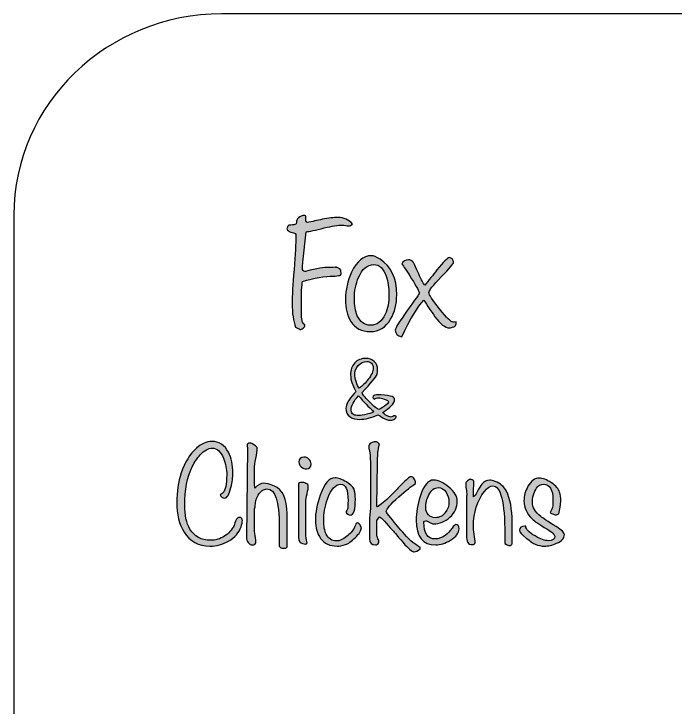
# Model space of a CAD drawing. Extents: x 10 to 200, y -244 to -54.
# Drawn here: x 10 to 74.9, y -121.6 to -53.5 of the extents above; entities that cross this region are included whole.
import ezdxf

# ---------------------------------------------------------------- set-up
doc = ezdxf.new("R2010")
doc.units = 0
doc.header["$MEASUREMENT"] = 0
doc.layers.add('LAYER_1', color=7, linetype='CONTINUOUS')

# ---------------------------------------------------------------- blocks, each defined once
blk = doc.blocks.new('BLOCK_3')
at = {"layer": 'LAYER_1'}
h = blk.add_hatch(color=250, dxfattribs=at)
h.dxf.hatch_style = 2
edge = h.paths.add_edge_path()
edge.add_spline(control_points=[(43.222, -74.177), (43.105, -74.294), (42.973, -74.352), (42.825, -74.352), (42.762, -74.352), (42.666, -74.342), (42.539, -74.32), (42.412, -74.299), (42.312, -74.289), (42.238, -74.289), (41.793, -74.289), (41.2, -74.379), (40.46, -74.559), (39.581, -74.783), (38.988, -74.91), (38.682, -74.942), (38.682, -74.942), (38.348, -77.937), (38.348, -77.937), (38.327, -78.149), (38.317, -78.33), (38.317, -78.478), (38.317, -78.712), (38.396, -78.829), (38.555, -78.829), (38.597, -78.829), (38.644, -78.824), (38.698, -78.813), (39.714, -78.559), (40.449, -78.432), (40.904, -78.432), (41.56, -78.432), (41.782, -78.422), (41.571, -78.4), (41.782, -78.422), (41.952, -78.527), (42.079, -78.718), (42.079, -78.718), (42.127, -79.115), (42.127, -79.115), (42.095, -79.189), (42.042, -79.226), (41.968, -79.226), (41.894, -79.226), (41.796, -79.236), (41.674, -79.258), (41.552, -79.279), (41.46, -79.289), (41.396, -79.289), (40.486, -79.289), (39.46, -79.464), (38.317, -79.813), (38.242, -80.162), (38.205, -80.94), (38.205, -82.147), (38.205, -83.142), (38.242, -83.697), (38.317, -83.814), (38.359, -83.877), (38.409, -83.941), (38.467, -84.004), (38.525, -84.068), (38.555, -84.121), (38.555, -84.163), (38.555, -84.237), (38.496, -84.319), (38.38, -84.409), (38.263, -84.499), (38.174, -84.544), (38.11, -84.544), (38.099, -84.544), (37.941, -84.459), (37.634, -84.29), (37.412, -83.708), (37.301, -82.941), (37.301, -81.988), (37.301, -81.237), (37.361, -80.123), (37.483, -78.646), (37.605, -77.17), (37.666, -76.056), (37.666, -75.305), (37.666, -75.146), (37.592, -75.056), (37.443, -75.035), (37.21, -74.992), (37.073, -74.955), (37.031, -74.924), (36.872, -74.818), (36.793, -74.723), (36.793, -74.638), (36.793, -74.532), (36.84, -74.426), (36.935, -74.32), (36.978, -74.299), (37.11, -74.283), (37.332, -74.273), (37.512, -74.262), (37.634, -74.22), (37.697, -74.146), (37.718, -74.061), (37.729, -73.982), (37.729, -73.908), (37.729, -73.749), (37.835, -73.606), (38.047, -73.479), (38.216, -73.384), (38.359, -73.336), (38.475, -73.336), (38.581, -73.336), (38.639, -73.405), (38.65, -73.542), (38.65, -73.648), (38.65, -73.759), (38.65, -73.876), (38.671, -73.95), (38.708, -74.003), (38.761, -74.035), (39.258, -73.929), (39.761, -73.823), (40.269, -73.717), (40.872, -73.601), (41.38, -73.542), (41.793, -73.542), (42.396, -73.542), (42.873, -73.754), (43.222, -74.177)], knot_values=[0, 0, 0, 0, 1, 1, 1, 2, 2, 2, 3, 3, 3, 4, 4, 4, 5, 5, 5, 6, 6, 6, 7, 7, 7, 8, 8, 8, 9, 9, 9, 10, 10, 10, 11, 11, 11, 12, 12, 12, 13, 13, 13, 14, 14, 14, 15, 15, 15, 16, 16, 16, 17, 17, 17, 18, 18, 18, 19, 19, 19, 20, 20, 20, 21, 21, 21, 22, 22, 22, 23, 23, 23, 24, 24, 24, 25, 25, 25, 26, 26, 26, 27, 27, 27, 28, 28, 28, 29, 29, 29, 30, 30, 30, 31, 31, 31, 32, 32, 32, 33, 33, 33, 34, 34, 34, 35, 35, 35, 36, 36, 36, 37, 37, 37, 38, 38, 38, 39, 39, 39, 40, 40, 40, 41, 41, 41, 42, 42, 42, 42], degree=3, periodic=1)
h = blk.add_hatch(color=250, dxfattribs=at)
h.dxf.hatch_style = 2
edge = h.paths.add_edge_path()
edge.add_spline(control_points=[(47.572, -81.131), (47.572, -82.041), (47.371, -82.835), (46.969, -83.512), (46.492, -84.327), (45.831, -84.734), (44.984, -84.734), (44.127, -84.734), (43.486, -84.401), (43.063, -83.734), (42.714, -83.184), (42.539, -82.454), (42.539, -81.544), (42.539, -80.644), (42.74, -79.76), (43.143, -78.892), (43.651, -77.824), (44.296, -77.289), (45.079, -77.289), (45.28, -77.289), (45.566, -77.406), (45.937, -77.638), (47.027, -78.316), (47.572, -79.48), (47.572, -81.131)], knot_values=[0, 0, 0, 0, 1, 1, 1, 2, 2, 2, 3, 3, 3, 4, 4, 4, 5, 5, 5, 6, 6, 6, 7, 7, 7, 8, 8, 8, 8], degree=3, periodic=1)
edge = h.paths.add_edge_path()
edge.add_spline(control_points=[(46.81, -81.115), (46.81, -80.438), (46.72, -79.829), (46.54, -79.289), (46.275, -78.538), (45.868, -78.162), (45.317, -78.162), (44.683, -78.162), (44.185, -78.58), (43.825, -79.416), (43.55, -80.062), (43.413, -80.755), (43.413, -81.496), (43.413, -82.163), (43.508, -82.724), (43.698, -83.179), (43.973, -83.803), (44.402, -84.115), (44.984, -84.115), (45.619, -84.115), (46.101, -83.756), (46.429, -83.036), (46.683, -82.475), (46.81, -81.835), (46.81, -81.115)], knot_values=[0, 0, 0, 0, 1, 1, 1, 2, 2, 2, 3, 3, 3, 4, 4, 4, 5, 5, 5, 6, 6, 6, 7, 7, 7, 8, 8, 8, 8], degree=3, periodic=1)
h = blk.add_hatch(color=250, dxfattribs=at)
h.dxf.hatch_style = 2
edge = h.paths.add_edge_path()
edge.add_spline(control_points=[(53.398, -83.988), (53.398, -84.094), (53.321, -84.184), (53.167, -84.258), (53.014, -84.332), (52.874, -84.369), (52.747, -84.369), (52.323, -84.369), (51.847, -84.004), (51.318, -83.274), (50.947, -82.734), (50.582, -82.194), (50.223, -81.655), (49.63, -82.269), (48.91, -83.47), (48.064, -85.258), (47.64, -85.163), (47.429, -84.941), (47.429, -84.591), (47.429, -84.401), (47.823, -83.761), (48.611, -82.671), (49.4, -81.581), (49.794, -81.004), (49.794, -80.94), (49.794, -80.835), (49.54, -80.369), (49.032, -79.543), (48.545, -78.76), (48.228, -78.284), (48.08, -78.114), (48.185, -77.829), (48.402, -77.686), (48.731, -77.686), (48.91, -77.686), (49.074, -77.771), (49.222, -77.94), (49.233, -77.972), (49.344, -78.22), (49.556, -78.686), (49.778, -79.215), (50.032, -79.718), (50.318, -80.194), (50.72, -79.686), (51.122, -79.183), (51.525, -78.686), (52.17, -77.882), (52.572, -77.48), (52.731, -77.48), (52.847, -77.48), (52.948, -77.53), (53.033, -77.63), (53.117, -77.731), (53.16, -77.839), (53.16, -77.956), (53.16, -78.041), (52.755, -78.506), (51.945, -79.353), (51.136, -80.2), (50.731, -80.713), (50.731, -80.893), (50.731, -81.104), (51.079, -81.644), (51.777, -82.512), (52.474, -83.38), (52.918, -83.814), (53.11, -83.814), (53.163, -83.814), (53.259, -83.798), (53.398, -83.766), (53.398, -83.766), (53.398, -83.988), (53.398, -83.988)], knot_values=[0, 0, 0, 0, 1, 1, 1, 2, 2, 2, 3, 3, 3, 4, 4, 4, 5, 5, 5, 6, 6, 6, 7, 7, 7, 8, 8, 8, 9, 9, 9, 10, 10, 10, 11, 11, 11, 12, 12, 12, 13, 13, 13, 14, 14, 14, 15, 15, 15, 16, 16, 16, 17, 17, 17, 18, 18, 18, 19, 19, 19, 20, 20, 20, 21, 21, 21, 22, 22, 22, 23, 23, 23, 24, 24, 24, 24], degree=3, periodic=1)
for points, knots in [([(43.222, -74.177), (43.105, -74.294), (42.973, -74.352), (42.825, -74.352), (42.762, -74.352), (42.666, -74.342), (42.539, -74.32), (42.412, -74.299), (42.312, -74.289), (42.238, -74.289), (41.793, -74.289), (41.2, -74.379), (40.46, -74.559), (39.581, -74.783), (38.988, -74.91), (38.682, -74.942), (38.682, -74.942), (38.348, -77.937), (38.348, -77.937), (38.327, -78.149), (38.317, -78.33), (38.317, -78.478), (38.317, -78.712), (38.396, -78.829), (38.555, -78.829), (38.597, -78.829), (38.644, -78.824), (38.698, -78.813), (39.714, -78.559), (40.449, -78.432), (40.904, -78.432), (41.56, -78.432), (41.782, -78.422), (41.571, -78.4), (41.782, -78.422), (41.952, -78.527), (42.079, -78.718), (42.079, -78.718), (42.127, -79.115), (42.127, -79.115), (42.095, -79.189), (42.042, -79.226), (41.968, -79.226), (41.894, -79.226), (41.796, -79.236), (41.674, -79.258), (41.552, -79.279), (41.46, -79.289), (41.396, -79.289), (40.486, -79.289), (39.46, -79.464), (38.317, -79.813), (38.242, -80.162), (38.205, -80.94), (38.205, -82.147), (38.205, -83.142), (38.242, -83.697), (38.317, -83.814), (38.359, -83.877), (38.409, -83.941), (38.467, -84.004), (38.525, -84.068), (38.555, -84.121), (38.555, -84.163), (38.555, -84.237), (38.496, -84.319), (38.38, -84.409), (38.263, -84.499), (38.174, -84.544), (38.11, -84.544), (38.099, -84.544), (37.941, -84.459), (37.634, -84.29), (37.412, -83.708), (37.301, -82.941), (37.301, -81.988), (37.301, -81.237), (37.361, -80.123), (37.483, -78.646), (37.605, -77.17), (37.666, -76.056), (37.666, -75.305), (37.666, -75.146), (37.592, -75.056), (37.443, -75.035), (37.21, -74.992), (37.073, -74.955), (37.031, -74.924), (36.872, -74.818), (36.793, -74.723), (36.793, -74.638), (36.793, -74.532), (36.84, -74.426), (36.935, -74.32), (36.978, -74.299), (37.11, -74.283), (37.332, -74.273), (37.512, -74.262), (37.634, -74.22), (37.697, -74.146), (37.718, -74.061), (37.729, -73.982), (37.729, -73.908), (37.729, -73.749), (37.835, -73.606), (38.047, -73.479), (38.216, -73.384), (38.359, -73.336), (38.475, -73.336), (38.581, -73.336), (38.639, -73.405), (38.65, -73.542), (38.65, -73.648), (38.65, -73.759), (38.65, -73.876), (38.671, -73.95), (38.708, -74.003), (38.761, -74.035), (39.258, -73.929), (39.761, -73.823), (40.269, -73.717), (40.872, -73.601), (41.38, -73.542), (41.793, -73.542), (42.396, -73.542), (42.873, -73.754), (43.222, -74.177)], [0, 0, 0, 0, 1, 1, 1, 2, 2, 2, 3, 3, 3, 4, 4, 4, 5, 5, 5, 6, 6, 6, 7, 7, 7, 8, 8, 8, 9, 9, 9, 10, 10, 10, 11, 11, 11, 12, 12, 12, 13, 13, 13, 14, 14, 14, 15, 15, 15, 16, 16, 16, 17, 17, 17, 18, 18, 18, 19, 19, 19, 20, 20, 20, 21, 21, 21, 22, 22, 22, 23, 23, 23, 24, 24, 24, 25, 25, 25, 26, 26, 26, 27, 27, 27, 28, 28, 28, 29, 29, 29, 30, 30, 30, 31, 31, 31, 32, 32, 32, 33, 33, 33, 34, 34, 34, 35, 35, 35, 36, 36, 36, 37, 37, 37, 38, 38, 38, 39, 39, 39, 40, 40, 40, 41, 41, 41, 42, 42, 42, 42]), ([(47.572, -81.131), (47.572, -82.041), (47.371, -82.835), (46.969, -83.512), (46.492, -84.327), (45.831, -84.734), (44.984, -84.734), (44.127, -84.734), (43.486, -84.401), (43.063, -83.734), (42.714, -83.184), (42.539, -82.454), (42.539, -81.544), (42.539, -80.644), (42.74, -79.76), (43.143, -78.892), (43.651, -77.824), (44.296, -77.289), (45.079, -77.289), (45.28, -77.289), (45.566, -77.406), (45.937, -77.638), (47.027, -78.316), (47.572, -79.48), (47.572, -81.131)], [0, 0, 0, 0, 1, 1, 1, 2, 2, 2, 3, 3, 3, 4, 4, 4, 5, 5, 5, 6, 6, 6, 7, 7, 7, 8, 8, 8, 8]), ([(53.398, -83.988), (53.398, -84.094), (53.321, -84.184), (53.167, -84.258), (53.014, -84.332), (52.874, -84.369), (52.747, -84.369), (52.323, -84.369), (51.847, -84.004), (51.318, -83.274), (50.947, -82.734), (50.582, -82.194), (50.223, -81.655), (49.63, -82.269), (48.91, -83.47), (48.064, -85.258), (47.64, -85.163), (47.429, -84.941), (47.429, -84.591), (47.429, -84.401), (47.823, -83.761), (48.611, -82.671), (49.4, -81.581), (49.794, -81.004), (49.794, -80.94), (49.794, -80.835), (49.54, -80.369), (49.032, -79.543), (48.545, -78.76), (48.228, -78.284), (48.08, -78.114), (48.185, -77.829), (48.402, -77.686), (48.731, -77.686), (48.91, -77.686), (49.074, -77.771), (49.222, -77.94), (49.233, -77.972), (49.344, -78.22), (49.556, -78.686), (49.778, -79.215), (50.032, -79.718), (50.318, -80.194), (50.72, -79.686), (51.122, -79.183), (51.525, -78.686), (52.17, -77.882), (52.572, -77.48), (52.731, -77.48), (52.847, -77.48), (52.948, -77.53), (53.033, -77.63), (53.117, -77.731), (53.16, -77.839), (53.16, -77.956), (53.16, -78.041), (52.755, -78.506), (51.945, -79.353), (51.136, -80.2), (50.731, -80.713), (50.731, -80.893), (50.731, -81.104), (51.079, -81.644), (51.777, -82.512), (52.474, -83.38), (52.918, -83.814), (53.11, -83.814), (53.163, -83.814), (53.259, -83.798), (53.398, -83.766), (53.398, -83.766), (53.398, -83.988), (53.398, -83.988)], [0, 0, 0, 0, 1, 1, 1, 2, 2, 2, 3, 3, 3, 4, 4, 4, 5, 5, 5, 6, 6, 6, 7, 7, 7, 8, 8, 8, 9, 9, 9, 10, 10, 10, 11, 11, 11, 12, 12, 12, 13, 13, 13, 14, 14, 14, 15, 15, 15, 16, 16, 16, 17, 17, 17, 18, 18, 18, 19, 19, 19, 20, 20, 20, 21, 21, 21, 22, 22, 22, 23, 23, 23, 24, 24, 24, 24]), ([(46.81, -81.115), (46.81, -80.438), (46.72, -79.829), (46.54, -79.289), (46.275, -78.538), (45.868, -78.162), (45.317, -78.162), (44.683, -78.162), (44.185, -78.58), (43.825, -79.416), (43.55, -80.062), (43.413, -80.755), (43.413, -81.496), (43.413, -82.163), (43.508, -82.724), (43.698, -83.179), (43.973, -83.803), (44.402, -84.115), (44.984, -84.115), (45.619, -84.115), (46.101, -83.756), (46.429, -83.036), (46.683, -82.475), (46.81, -81.835), (46.81, -81.115)], [0, 0, 0, 0, 1, 1, 1, 2, 2, 2, 3, 3, 3, 4, 4, 4, 5, 5, 5, 6, 6, 6, 7, 7, 7, 8, 8, 8, 8])]:
    blk.add_open_spline(points, degree=3, knots=knots, dxfattribs=at)
blk = doc.blocks.new('BLOCK_4')
at = {"layer": 'LAYER_1'}
h = blk.add_hatch(color=250, dxfattribs=at)
h.dxf.hatch_style = 2
edge = h.paths.add_edge_path()
edge.add_spline(control_points=[(32.412, -103.291), (32.412, -103.445), (32.369, -103.646), (32.283, -103.895), (32.081, -104.481), (31.673, -104.951), (31.059, -105.306), (30.493, -105.632), (29.879, -105.795), (29.217, -105.795), (28.095, -105.795), (27.251, -105.334), (26.685, -104.414), (26.205, -103.656), (25.965, -102.682), (25.965, -101.492), (25.965, -100.475), (26.114, -99.516), (26.411, -98.614), (26.747, -97.559), (27.246, -96.743), (27.908, -96.168), (28.397, -95.736), (28.891, -95.52), (29.39, -95.52), (30.129, -95.52), (30.68, -95.875), (31.045, -96.585), (31.333, -97.141), (31.477, -97.827), (31.477, -98.643), (31.477, -99.046), (31.414, -99.511), (31.29, -100.039), (31.126, -100.729), (30.915, -101.075), (30.656, -101.075), (30.455, -101.075), (30.311, -100.969), (30.225, -100.758), (30.282, -100.72), (30.373, -100.653), (30.498, -100.557), (30.747, -100.317), (30.872, -99.732), (30.872, -98.801), (30.872, -98.235), (30.767, -97.693), (30.556, -97.175), (30.287, -96.503), (29.918, -96.168), (29.448, -96.168), (29.074, -96.168), (28.68, -96.393), (28.268, -96.844), (27.96, -97.18), (27.697, -97.568), (27.476, -98.01), (26.987, -99.027), (26.742, -100.279), (26.742, -101.766), (26.742, -102.754), (26.915, -103.541), (27.26, -104.126), (27.692, -104.855), (28.363, -105.219), (29.275, -105.219), (29.774, -105.219), (30.23, -105.088), (30.642, -104.824), (31.054, -104.56), (31.371, -104.207), (31.592, -103.766), (31.63, -103.622), (31.712, -103.421), (31.836, -103.161), (31.913, -103.037), (32.009, -102.974), (32.124, -102.974), (32.316, -102.974), (32.412, -103.08), (32.412, -103.291)], knot_values=[0, 0, 0, 0, 1, 1, 1, 2, 2, 2, 3, 3, 3, 4, 4, 4, 5, 5, 5, 6, 6, 6, 7, 7, 7, 8, 8, 8, 9, 9, 9, 10, 10, 10, 11, 11, 11, 12, 12, 12, 13, 13, 13, 14, 14, 14, 15, 15, 15, 16, 16, 16, 17, 17, 17, 18, 18, 18, 19, 19, 19, 20, 20, 20, 21, 21, 21, 22, 22, 22, 23, 23, 23, 24, 24, 24, 25, 25, 25, 26, 26, 26, 27, 27, 27, 27], degree=3, periodic=1)
h = blk.add_hatch(color=250, dxfattribs=at)
h.dxf.hatch_style = 2
edge = h.paths.add_edge_path()
edge.add_spline(control_points=[(36.801, -105.896), (36.724, -105.973), (36.581, -106.011), (36.37, -106.011), (36.264, -106.011), (36.154, -105.944), (36.039, -105.809), (36.039, -104.984), (36.039, -104.327), (36.039, -103.838), (36.039, -101.401), (35.633, -100.183), (34.823, -100.183), (34.479, -100.183), (34.193, -100.384), (33.965, -100.787), (33.764, -101.132), (33.664, -101.488), (33.664, -101.852), (33.664, -101.89), (33.652, -101.95), (33.628, -102.032), (33.604, -102.113), (33.592, -102.173), (33.592, -102.212), (33.592, -102.212), (33.592, -104.054), (33.592, -104.054), (33.592, -104.217), (33.616, -104.452), (33.664, -104.759), (33.712, -105.066), (33.736, -105.296), (33.736, -105.45), (33.736, -105.603), (33.621, -105.68), (33.391, -105.68), (33.227, -105.68), (33.091, -105.603), (32.981, -105.45), (32.87, -105.296), (32.815, -105.137), (32.815, -104.974), (32.815, -104.974), (32.901, -96.111), (32.901, -96.111), (32.882, -96.053), (32.873, -95.995), (32.873, -95.938), (32.873, -95.765), (32.968, -95.678), (33.16, -95.678), (33.256, -95.678), (33.398, -95.743), (33.585, -95.873), (33.772, -96.003), (33.866, -96.111), (33.866, -96.198), (33.866, -96.429), (33.82, -96.761), (33.729, -97.194), (33.638, -97.627), (33.592, -97.955), (33.592, -98.176), (33.592, -98.195), (33.602, -98.835), (33.621, -100.096), (33.976, -99.78), (34.249, -99.621), (34.441, -99.621), (34.748, -99.621), (35.118, -99.713), (35.549, -99.895), (36.384, -100.24), (36.801, -101.152), (36.801, -102.629), (36.801, -102.629), (36.801, -105.896), (36.801, -105.896)], knot_values=[0, 0, 0, 0, 1, 1, 1, 2, 2, 2, 3, 3, 3, 4, 4, 4, 5, 5, 5, 6, 6, 6, 7, 7, 7, 8, 8, 8, 9, 9, 9, 10, 10, 10, 11, 11, 11, 12, 12, 12, 13, 13, 13, 14, 14, 14, 15, 15, 15, 16, 16, 16, 17, 17, 17, 18, 18, 18, 19, 19, 19, 20, 20, 20, 21, 21, 21, 22, 22, 22, 23, 23, 23, 24, 24, 24, 25, 25, 25, 26, 26, 26, 26], degree=3, periodic=1)
h = blk.add_hatch(color=250, dxfattribs=at)
h.dxf.hatch_style = 2
edge = h.paths.add_edge_path()
edge.add_spline(control_points=[(49.868, -106.068), (49.627, -106.26), (49.434, -106.356), (49.29, -106.356), (49.078, -106.356), (48.713, -106.054), (48.193, -105.45), (47.538, -104.673), (47.191, -104.265), (47.153, -104.227), (47.037, -104.131), (46.835, -103.905), (46.547, -103.55), (46.296, -103.253), (46.075, -103.046), (45.882, -102.931), (45.882, -102.931), (45.622, -103.277), (45.622, -103.277), (45.622, -103.277), (45.622, -104.701), (45.622, -104.701), (45.622, -104.788), (45.656, -104.91), (45.723, -105.068), (45.79, -105.227), (45.824, -105.349), (45.824, -105.435), (45.824, -105.493), (45.783, -105.548), (45.702, -105.601), (45.62, -105.653), (45.546, -105.68), (45.479, -105.68), (45.095, -105.68), (44.903, -105.474), (44.903, -105.061), (44.903, -105.061), (44.903, -103.046), (44.903, -103.046), (44.903, -102.922), (44.917, -102.737), (44.946, -102.492), (44.975, -102.248), (44.989, -102.063), (44.989, -101.938), (44.989, -101.938), (44.989, -97.966), (44.989, -97.966), (44.989, -97.4), (44.967, -96.954), (44.923, -96.628), (44.923, -96.58), (44.901, -96.475), (44.856, -96.311), (44.83, -96.177), (44.817, -96.067), (44.817, -95.98), (44.817, -95.885), (44.891, -95.789), (45.04, -95.693), (45.188, -95.597), (45.32, -95.549), (45.435, -95.549), (45.522, -95.549), (45.615, -95.575), (45.716, -95.628), (45.817, -95.681), (45.867, -95.745), (45.867, -95.822), (45.867, -95.832), (45.841, -95.947), (45.791, -96.168), (45.719, -96.427), (45.684, -96.93), (45.684, -97.679), (45.684, -97.679), (45.622, -101.852), (45.622, -101.852), (45.622, -101.852), (45.695, -101.924), (45.695, -101.924), (46.003, -101.732), (46.426, -101.377), (46.966, -100.859), (47.303, -100.514), (47.64, -100.168), (47.977, -99.823), (48.526, -99.266), (48.849, -98.988), (48.945, -98.988), (49.089, -98.988), (49.205, -99.053), (49.292, -99.182), (49.378, -99.312), (49.417, -99.449), (49.407, -99.593), (49.407, -99.593), (49.393, -99.665), (49.393, -99.665), (49.026, -99.904), (48.486, -100.336), (47.773, -100.96), (46.953, -101.679), (46.543, -102.154), (46.543, -102.384), (46.543, -102.471), (46.688, -102.687), (46.977, -103.032), (47.43, -103.56), (47.878, -104.088), (48.321, -104.615), (48.928, -105.277), (49.444, -105.709), (49.868, -105.91), (49.868, -105.91), (49.868, -106.068), (49.868, -106.068)], knot_values=[0, 0, 0, 0, 1, 1, 1, 2, 2, 2, 3, 3, 3, 4, 4, 4, 5, 5, 5, 6, 6, 6, 7, 7, 7, 8, 8, 8, 9, 9, 9, 10, 10, 10, 11, 11, 11, 12, 12, 12, 13, 13, 13, 14, 14, 14, 15, 15, 15, 16, 16, 16, 17, 17, 17, 18, 18, 18, 19, 19, 19, 20, 20, 20, 21, 21, 21, 22, 22, 22, 23, 23, 23, 24, 24, 24, 25, 25, 25, 26, 26, 26, 27, 27, 27, 28, 28, 28, 29, 29, 29, 30, 30, 30, 31, 31, 31, 32, 32, 32, 33, 33, 33, 34, 34, 34, 35, 35, 35, 36, 36, 36, 37, 37, 37, 38, 38, 38, 39, 39, 39, 39], degree=3, periodic=1)
h = blk.add_hatch(color=250, dxfattribs=at)
h.dxf.hatch_style = 2
edge = h.paths.add_edge_path()
edge.add_spline(control_points=[(38.888, -99.88), (38.888, -100.053), (38.847, -100.312), (38.765, -100.657), (38.684, -101.003), (38.643, -101.262), (38.643, -101.435), (38.643, -101.435), (38.643, -104.615), (38.643, -104.615), (38.643, -104.826), (38.691, -105.114), (38.787, -105.478), (38.749, -105.555), (38.696, -105.594), (38.629, -105.594), (38.158, -105.594), (37.923, -105.368), (37.923, -104.917), (37.923, -104.917), (37.923, -99.636), (37.923, -99.636), (38.048, -99.569), (38.168, -99.535), (38.283, -99.535), (38.398, -99.535), (38.518, -99.569), (38.643, -99.636), (38.806, -99.703), (38.888, -99.785), (38.888, -99.88)], knot_values=[0, 0, 0, 0, 1, 1, 1, 2, 2, 2, 3, 3, 3, 4, 4, 4, 5, 5, 5, 6, 6, 6, 7, 7, 7, 8, 8, 8, 9, 9, 9, 10, 10, 10, 10], degree=3, periodic=1)
edge = h.paths.add_edge_path()
edge.add_spline(control_points=[(39.161, -97.722), (39.161, -98.048), (39.008, -98.211), (38.701, -98.211), (38.518, -98.211), (38.35, -98.144), (38.197, -98.01), (38.043, -97.875), (37.967, -97.722), (37.967, -97.549), (37.967, -97.223), (38.13, -97.06), (38.456, -97.06), (38.648, -97.06), (38.813, -97.122), (38.952, -97.247), (39.091, -97.372), (39.161, -97.53), (39.161, -97.722)], knot_values=[0, 0, 0, 0, 1, 1, 1, 2, 2, 2, 3, 3, 3, 4, 4, 4, 5, 5, 5, 6, 6, 6, 6], degree=3, periodic=1)
h = blk.add_hatch(color=250, dxfattribs=at)
h.dxf.hatch_style = 2
edge = h.paths.add_edge_path()
edge.add_spline(control_points=[(44.097, -104.014), (44.097, -104.245), (43.9, -104.557), (43.507, -104.948), (43.114, -105.339), (42.792, -105.568), (42.543, -105.636), (42.207, -105.742), (41.929, -105.795), (41.708, -105.795), (41.008, -105.795), (40.471, -105.54), (40.096, -105.031), (39.751, -104.579), (39.578, -103.992), (39.578, -103.271), (39.578, -102.531), (39.737, -101.704), (40.053, -100.791), (40.447, -99.656), (40.936, -99.089), (41.521, -99.089), (41.799, -99.089), (42.169, -99.226), (42.629, -99.499), (43.09, -99.772), (43.349, -100.034), (43.406, -100.283), (43.473, -100.581), (43.507, -100.873), (43.507, -101.161), (43.507, -102.217), (43.349, -102.744), (43.032, -102.744), (42.955, -102.744), (42.864, -102.715), (42.759, -102.658), (42.653, -102.6), (42.601, -102.533), (42.601, -102.456), (42.601, -102.418), (42.62, -102.368), (42.658, -102.305), (42.696, -102.243), (42.72, -102.202), (42.73, -102.183), (42.768, -102.058), (42.788, -101.771), (42.788, -101.32), (42.788, -100.255), (42.548, -99.722), (42.068, -99.722), (41.54, -99.722), (41.109, -100.208), (40.773, -101.179), (40.523, -101.93), (40.399, -102.641), (40.399, -103.315), (40.399, -103.834), (40.48, -104.267), (40.643, -104.613), (40.864, -105.065), (41.205, -105.291), (41.665, -105.291), (41.943, -105.291), (42.269, -105.146), (42.644, -104.856), (42.979, -104.595), (43.229, -104.319), (43.392, -104.029), (43.43, -103.932), (43.488, -103.797), (43.565, -103.623), (43.613, -103.555), (43.68, -103.521), (43.766, -103.521), (43.824, -103.521), (43.893, -103.586), (43.975, -103.717), (44.056, -103.847), (44.097, -103.946), (44.097, -104.014)], knot_values=[0, 0, 0, 0, 1, 1, 1, 2, 2, 2, 3, 3, 3, 4, 4, 4, 5, 5, 5, 6, 6, 6, 7, 7, 7, 8, 8, 8, 9, 9, 9, 10, 10, 10, 11, 11, 11, 12, 12, 12, 13, 13, 13, 14, 14, 14, 15, 15, 15, 16, 16, 16, 17, 17, 17, 18, 18, 18, 19, 19, 19, 20, 20, 20, 21, 21, 21, 22, 22, 22, 23, 23, 23, 24, 24, 24, 25, 25, 25, 26, 26, 26, 27, 27, 27, 27], degree=3, periodic=1)
h = blk.add_hatch(color=250, dxfattribs=at)
h.dxf.hatch_style = 2
edge = h.paths.add_edge_path()
edge.add_spline(control_points=[(53.696, -104.083), (53.696, -104.505), (53.413, -104.884), (52.847, -105.219), (52.338, -105.526), (51.858, -105.68), (51.408, -105.68), (50.122, -105.68), (49.479, -104.865), (49.479, -103.233), (49.479, -102.514), (49.609, -101.742), (49.868, -100.916), (50.213, -99.842), (50.654, -99.305), (51.192, -99.305), (51.652, -99.305), (52.156, -99.537), (52.703, -100.003), (53.249, -100.468), (53.523, -100.931), (53.523, -101.391), (53.523, -101.986), (53.283, -102.505), (52.803, -102.946), (52.324, -103.387), (51.782, -103.608), (51.177, -103.608), (51.12, -103.608), (50.997, -103.56), (50.81, -103.464), (50.623, -103.368), (50.496, -103.32), (50.429, -103.32), (50.304, -103.32), (50.242, -103.358), (50.242, -103.435), (50.242, -104.538), (50.606, -105.09), (51.336, -105.09), (51.71, -105.09), (52.055, -104.965), (52.372, -104.716), (52.564, -104.572), (52.775, -104.347), (53.005, -104.039), (53.187, -103.8), (53.307, -103.68), (53.365, -103.68), (53.585, -103.68), (53.696, -103.814), (53.696, -104.083)], knot_values=[0, 0, 0, 0, 1, 1, 1, 2, 2, 2, 3, 3, 3, 4, 4, 4, 5, 5, 5, 6, 6, 6, 7, 7, 7, 8, 8, 8, 9, 9, 9, 10, 10, 10, 11, 11, 11, 12, 12, 12, 13, 13, 13, 14, 14, 14, 15, 15, 15, 16, 16, 16, 17, 17, 17, 17], degree=3, periodic=1)
edge = h.paths.add_edge_path()
edge.add_spline(control_points=[(52.703, -101.435), (52.703, -101.099), (52.607, -100.785), (52.415, -100.492), (52.223, -100.199), (51.969, -100.053), (51.652, -100.053), (51.268, -100.053), (50.956, -100.293), (50.717, -100.773), (50.515, -101.176), (50.414, -101.593), (50.414, -102.025), (50.414, -102.303), (50.503, -102.536), (50.681, -102.723), (50.858, -102.91), (51.086, -103.003), (51.364, -103.003), (51.758, -103.003), (52.084, -102.835), (52.343, -102.5), (52.583, -102.193), (52.703, -101.838), (52.703, -101.435)], knot_values=[0, 0, 0, 0, 1, 1, 1, 2, 2, 2, 3, 3, 3, 4, 4, 4, 5, 5, 5, 6, 6, 6, 7, 7, 7, 8, 8, 8, 8], degree=3, periodic=1)
h = blk.add_hatch(color=250, dxfattribs=at)
h.dxf.hatch_style = 2
edge = h.paths.add_edge_path()
edge.add_spline(control_points=[(58.905, -105.579), (58.851, -105.685), (58.774, -105.738), (58.674, -105.738), (58.575, -105.738), (58.412, -105.67), (58.186, -105.536), (58.186, -105.536), (58.186, -105.421), (58.186, -105.421), (58.186, -105.334), (58.186, -105.205), (58.186, -105.032), (58.186, -104.86), (58.186, -104.735), (58.186, -104.658), (58.186, -101.473), (57.789, -99.88), (56.997, -99.88), (56.748, -99.88), (56.481, -100.063), (56.195, -100.427), (55.469, -101.329), (55.106, -102.466), (55.106, -103.838), (55.106, -104.02), (55.132, -104.286), (55.185, -104.637), (55.238, -104.987), (55.264, -105.253), (55.264, -105.435), (55.264, -105.579), (55.167, -105.651), (54.972, -105.651), (54.601, -105.651), (54.415, -105.349), (54.415, -104.745), (54.415, -104.745), (54.415, -101.478), (54.415, -101.478), (54.415, -101.391), (54.42, -101.267), (54.43, -101.104), (54.439, -100.941), (54.444, -100.816), (54.444, -100.729), (54.444, -100.605), (54.427, -100.422), (54.394, -100.183), (54.36, -99.943), (54.343, -99.765), (54.343, -99.65), (54.343, -99.573), (54.403, -99.485), (54.523, -99.384), (54.643, -99.283), (54.737, -99.233), (54.804, -99.233), (54.928, -99.233), (55.043, -99.3), (55.149, -99.434), (55.12, -100.058), (55.106, -100.422), (55.106, -100.528), (55.106, -100.672), (55.111, -100.811), (55.12, -100.945), (55.207, -100.916), (55.322, -100.758), (55.466, -100.47), (55.648, -100.106), (55.801, -99.857), (55.926, -99.722), (56.156, -99.454), (56.42, -99.319), (56.718, -99.319), (56.833, -99.319), (57.005, -99.362), (57.236, -99.449), (57.754, -99.641), (58.123, -99.957), (58.344, -100.399), (58.718, -101.156), (58.905, -102.159), (58.905, -103.406), (58.905, -103.406), (58.905, -105.579), (58.905, -105.579)], knot_values=[0, 0, 0, 0, 1, 1, 1, 2, 2, 2, 3, 3, 3, 4, 4, 4, 5, 5, 5, 6, 6, 6, 7, 7, 7, 8, 8, 8, 9, 9, 9, 10, 10, 10, 11, 11, 11, 12, 12, 12, 13, 13, 13, 14, 14, 14, 15, 15, 15, 16, 16, 16, 17, 17, 17, 18, 18, 18, 19, 19, 19, 20, 20, 20, 21, 21, 21, 22, 22, 22, 23, 23, 23, 24, 24, 24, 25, 25, 25, 26, 26, 26, 27, 27, 27, 28, 28, 28, 29, 29, 29, 29], degree=3, periodic=1)
h = blk.add_hatch(color=250, dxfattribs=at)
h.dxf.hatch_style = 2
edge = h.paths.add_edge_path()
edge.add_spline(control_points=[(64.043, -104.67), (64.043, -105.007), (63.788, -105.29), (63.28, -105.521), (62.857, -105.704), (62.45, -105.795), (62.057, -105.795), (61.798, -105.795), (61.5, -105.732), (61.164, -105.607), (60.982, -105.529), (60.689, -105.326), (60.287, -104.998), (59.845, -104.64), (59.625, -104.393), (59.625, -104.258), (59.625, -103.959), (59.802, -103.823), (60.157, -103.852), (60.157, -103.852), (60.243, -103.852), (60.243, -103.852), (60.262, -104.143), (60.569, -104.458), (61.164, -104.797), (61.701, -105.108), (62.133, -105.263), (62.46, -105.263), (62.882, -105.263), (63.093, -105.118), (63.093, -104.83), (63.093, -104.657), (62.834, -104.417), (62.316, -104.109), (61.606, -103.695), (61.121, -103.363), (60.862, -103.113), (60.334, -102.604), (60.071, -102.017), (60.071, -101.354), (60.071, -100.853), (60.2, -100.377), (60.459, -99.925), (60.756, -99.387), (61.131, -99.118), (61.582, -99.118), (61.908, -99.118), (62.301, -99.269), (62.762, -99.571), (63.222, -99.873), (63.491, -100.178), (63.568, -100.485), (63.644, -100.744), (63.683, -101.046), (63.683, -101.391), (63.683, -101.766), (63.616, -102.173), (63.481, -102.615), (63.395, -102.682), (63.294, -102.715), (63.179, -102.715), (63.112, -102.715), (63.006, -102.689), (62.862, -102.636), (62.719, -102.584), (62.647, -102.528), (62.647, -102.471), (62.647, -102.509), (62.699, -102.404), (62.805, -102.154), (62.882, -101.991), (62.92, -101.694), (62.92, -101.262), (62.92, -100.235), (62.599, -99.722), (61.956, -99.722), (61.62, -99.722), (61.351, -99.948), (61.15, -100.4), (60.977, -100.766), (60.891, -101.136), (60.891, -101.511), (60.891, -101.982), (61.164, -102.439), (61.711, -102.881), (61.893, -103.035), (62.397, -103.367), (63.222, -103.877), (63.769, -104.213), (64.043, -104.478), (64.043, -104.67)], knot_values=[0, 0, 0, 0, 1, 1, 1, 2, 2, 2, 3, 3, 3, 4, 4, 4, 5, 5, 5, 6, 6, 6, 7, 7, 7, 8, 8, 8, 9, 9, 9, 10, 10, 10, 11, 11, 11, 12, 12, 12, 13, 13, 13, 14, 14, 14, 15, 15, 15, 16, 16, 16, 17, 17, 17, 18, 18, 18, 19, 19, 19, 20, 20, 20, 21, 21, 21, 22, 22, 22, 23, 23, 23, 24, 24, 24, 25, 25, 25, 26, 26, 26, 27, 27, 27, 28, 28, 28, 29, 29, 29, 30, 30, 30, 30], degree=3, periodic=1)
for points, knots in [([(32.412, -103.291), (32.412, -103.445), (32.369, -103.646), (32.283, -103.895), (32.081, -104.481), (31.673, -104.951), (31.059, -105.306), (30.493, -105.632), (29.879, -105.795), (29.217, -105.795), (28.095, -105.795), (27.251, -105.334), (26.685, -104.414), (26.205, -103.656), (25.965, -102.682), (25.965, -101.492), (25.965, -100.475), (26.114, -99.516), (26.411, -98.614), (26.747, -97.559), (27.246, -96.743), (27.908, -96.168), (28.397, -95.736), (28.891, -95.52), (29.39, -95.52), (30.129, -95.52), (30.68, -95.875), (31.045, -96.585), (31.333, -97.141), (31.477, -97.827), (31.477, -98.643), (31.477, -99.046), (31.414, -99.511), (31.29, -100.039), (31.126, -100.729), (30.915, -101.075), (30.656, -101.075), (30.455, -101.075), (30.311, -100.969), (30.225, -100.758), (30.282, -100.72), (30.373, -100.653), (30.498, -100.557), (30.747, -100.317), (30.872, -99.732), (30.872, -98.801), (30.872, -98.235), (30.767, -97.693), (30.556, -97.175), (30.287, -96.503), (29.918, -96.168), (29.448, -96.168), (29.074, -96.168), (28.68, -96.393), (28.268, -96.844), (27.96, -97.18), (27.697, -97.568), (27.476, -98.01), (26.987, -99.027), (26.742, -100.279), (26.742, -101.766), (26.742, -102.754), (26.915, -103.541), (27.26, -104.126), (27.692, -104.855), (28.363, -105.219), (29.275, -105.219), (29.774, -105.219), (30.23, -105.088), (30.642, -104.824), (31.054, -104.56), (31.371, -104.207), (31.592, -103.766), (31.63, -103.622), (31.712, -103.421), (31.836, -103.161), (31.913, -103.037), (32.009, -102.974), (32.124, -102.974), (32.316, -102.974), (32.412, -103.08), (32.412, -103.291)], [0, 0, 0, 0, 1, 1, 1, 2, 2, 2, 3, 3, 3, 4, 4, 4, 5, 5, 5, 6, 6, 6, 7, 7, 7, 8, 8, 8, 9, 9, 9, 10, 10, 10, 11, 11, 11, 12, 12, 12, 13, 13, 13, 14, 14, 14, 15, 15, 15, 16, 16, 16, 17, 17, 17, 18, 18, 18, 19, 19, 19, 20, 20, 20, 21, 21, 21, 22, 22, 22, 23, 23, 23, 24, 24, 24, 25, 25, 25, 26, 26, 26, 27, 27, 27, 27]), ([(36.801, -105.896), (36.724, -105.973), (36.581, -106.011), (36.37, -106.011), (36.264, -106.011), (36.154, -105.944), (36.039, -105.809), (36.039, -104.984), (36.039, -104.327), (36.039, -103.838), (36.039, -101.401), (35.633, -100.183), (34.823, -100.183), (34.479, -100.183), (34.193, -100.384), (33.965, -100.787), (33.764, -101.132), (33.664, -101.488), (33.664, -101.852), (33.664, -101.89), (33.652, -101.95), (33.628, -102.032), (33.604, -102.113), (33.592, -102.173), (33.592, -102.212), (33.592, -102.212), (33.592, -104.054), (33.592, -104.054), (33.592, -104.217), (33.616, -104.452), (33.664, -104.759), (33.712, -105.066), (33.736, -105.296), (33.736, -105.45), (33.736, -105.603), (33.621, -105.68), (33.391, -105.68), (33.227, -105.68), (33.091, -105.603), (32.981, -105.45), (32.87, -105.296), (32.815, -105.137), (32.815, -104.974), (32.815, -104.974), (32.901, -96.111), (32.901, -96.111), (32.882, -96.053), (32.873, -95.995), (32.873, -95.938), (32.873, -95.765), (32.968, -95.678), (33.16, -95.678), (33.256, -95.678), (33.398, -95.743), (33.585, -95.873), (33.772, -96.003), (33.866, -96.111), (33.866, -96.198), (33.866, -96.429), (33.82, -96.761), (33.729, -97.194), (33.638, -97.627), (33.592, -97.955), (33.592, -98.176), (33.592, -98.195), (33.602, -98.835), (33.621, -100.096), (33.976, -99.78), (34.249, -99.621), (34.441, -99.621), (34.748, -99.621), (35.118, -99.713), (35.549, -99.895), (36.384, -100.24), (36.801, -101.152), (36.801, -102.629), (36.801, -102.629), (36.801, -105.896), (36.801, -105.896)], [0, 0, 0, 0, 1, 1, 1, 2, 2, 2, 3, 3, 3, 4, 4, 4, 5, 5, 5, 6, 6, 6, 7, 7, 7, 8, 8, 8, 9, 9, 9, 10, 10, 10, 11, 11, 11, 12, 12, 12, 13, 13, 13, 14, 14, 14, 15, 15, 15, 16, 16, 16, 17, 17, 17, 18, 18, 18, 19, 19, 19, 20, 20, 20, 21, 21, 21, 22, 22, 22, 23, 23, 23, 24, 24, 24, 25, 25, 25, 26, 26, 26, 26]), ([(49.868, -106.068), (49.627, -106.26), (49.434, -106.356), (49.29, -106.356), (49.078, -106.356), (48.713, -106.054), (48.193, -105.45), (47.538, -104.673), (47.191, -104.265), (47.153, -104.227), (47.037, -104.131), (46.835, -103.905), (46.547, -103.55), (46.296, -103.253), (46.075, -103.046), (45.882, -102.931), (45.882, -102.931), (45.622, -103.277), (45.622, -103.277), (45.622, -103.277), (45.622, -104.701), (45.622, -104.701), (45.622, -104.788), (45.656, -104.91), (45.723, -105.068), (45.79, -105.227), (45.824, -105.349), (45.824, -105.435), (45.824, -105.493), (45.783, -105.548), (45.702, -105.601), (45.62, -105.653), (45.546, -105.68), (45.479, -105.68), (45.095, -105.68), (44.903, -105.474), (44.903, -105.061), (44.903, -105.061), (44.903, -103.046), (44.903, -103.046), (44.903, -102.922), (44.917, -102.737), (44.946, -102.492), (44.975, -102.248), (44.989, -102.063), (44.989, -101.938), (44.989, -101.938), (44.989, -97.966), (44.989, -97.966), (44.989, -97.4), (44.967, -96.954), (44.923, -96.628), (44.923, -96.58), (44.901, -96.475), (44.856, -96.311), (44.83, -96.177), (44.817, -96.067), (44.817, -95.98), (44.817, -95.885), (44.891, -95.789), (45.04, -95.693), (45.188, -95.597), (45.32, -95.549), (45.435, -95.549), (45.522, -95.549), (45.615, -95.575), (45.716, -95.628), (45.817, -95.681), (45.867, -95.745), (45.867, -95.822), (45.867, -95.832), (45.841, -95.947), (45.791, -96.168), (45.719, -96.427), (45.684, -96.93), (45.684, -97.679), (45.684, -97.679), (45.622, -101.852), (45.622, -101.852), (45.622, -101.852), (45.695, -101.924), (45.695, -101.924), (46.003, -101.732), (46.426, -101.377), (46.966, -100.859), (47.303, -100.514), (47.64, -100.168), (47.977, -99.823), (48.526, -99.266), (48.849, -98.988), (48.945, -98.988), (49.089, -98.988), (49.205, -99.053), (49.292, -99.182), (49.378, -99.312), (49.417, -99.449), (49.407, -99.593), (49.407, -99.593), (49.393, -99.665), (49.393, -99.665), (49.026, -99.904), (48.486, -100.336), (47.773, -100.96), (46.953, -101.679), (46.543, -102.154), (46.543, -102.384), (46.543, -102.471), (46.688, -102.687), (46.977, -103.032), (47.43, -103.56), (47.878, -104.088), (48.321, -104.615), (48.928, -105.277), (49.444, -105.709), (49.868, -105.91), (49.868, -105.91), (49.868, -106.068), (49.868, -106.068)], [0, 0, 0, 0, 1, 1, 1, 2, 2, 2, 3, 3, 3, 4, 4, 4, 5, 5, 5, 6, 6, 6, 7, 7, 7, 8, 8, 8, 9, 9, 9, 10, 10, 10, 11, 11, 11, 12, 12, 12, 13, 13, 13, 14, 14, 14, 15, 15, 15, 16, 16, 16, 17, 17, 17, 18, 18, 18, 19, 19, 19, 20, 20, 20, 21, 21, 21, 22, 22, 22, 23, 23, 23, 24, 24, 24, 25, 25, 25, 26, 26, 26, 27, 27, 27, 28, 28, 28, 29, 29, 29, 30, 30, 30, 31, 31, 31, 32, 32, 32, 33, 33, 33, 34, 34, 34, 35, 35, 35, 36, 36, 36, 37, 37, 37, 38, 38, 38, 39, 39, 39, 39]), ([(39.161, -97.722), (39.161, -98.048), (39.008, -98.211), (38.701, -98.211), (38.518, -98.211), (38.35, -98.144), (38.197, -98.01), (38.043, -97.875), (37.967, -97.722), (37.967, -97.549), (37.967, -97.223), (38.13, -97.06), (38.456, -97.06), (38.648, -97.06), (38.813, -97.122), (38.952, -97.247), (39.091, -97.372), (39.161, -97.53), (39.161, -97.722)], [0, 0, 0, 0, 1, 1, 1, 2, 2, 2, 3, 3, 3, 4, 4, 4, 5, 5, 5, 6, 6, 6, 6]), ([(44.097, -104.014), (44.097, -104.245), (43.9, -104.557), (43.507, -104.948), (43.114, -105.339), (42.792, -105.568), (42.543, -105.636), (42.207, -105.742), (41.929, -105.795), (41.708, -105.795), (41.008, -105.795), (40.471, -105.54), (40.096, -105.031), (39.751, -104.579), (39.578, -103.992), (39.578, -103.271), (39.578, -102.531), (39.737, -101.704), (40.053, -100.791), (40.447, -99.656), (40.936, -99.089), (41.521, -99.089), (41.799, -99.089), (42.169, -99.226), (42.629, -99.499), (43.09, -99.772), (43.349, -100.034), (43.406, -100.283), (43.473, -100.581), (43.507, -100.873), (43.507, -101.161), (43.507, -102.217), (43.349, -102.744), (43.032, -102.744), (42.955, -102.744), (42.864, -102.715), (42.759, -102.658), (42.653, -102.6), (42.601, -102.533), (42.601, -102.456), (42.601, -102.418), (42.62, -102.368), (42.658, -102.305), (42.696, -102.243), (42.72, -102.202), (42.73, -102.183), (42.768, -102.058), (42.788, -101.771), (42.788, -101.32), (42.788, -100.255), (42.548, -99.722), (42.068, -99.722), (41.54, -99.722), (41.109, -100.208), (40.773, -101.179), (40.523, -101.93), (40.399, -102.641), (40.399, -103.315), (40.399, -103.834), (40.48, -104.267), (40.643, -104.613), (40.864, -105.065), (41.205, -105.291), (41.665, -105.291), (41.943, -105.291), (42.269, -105.146), (42.644, -104.856), (42.979, -104.595), (43.229, -104.319), (43.392, -104.029), (43.43, -103.932), (43.488, -103.797), (43.565, -103.623), (43.613, -103.555), (43.68, -103.521), (43.766, -103.521), (43.824, -103.521), (43.893, -103.586), (43.975, -103.717), (44.056, -103.847), (44.097, -103.946), (44.097, -104.014)], [0, 0, 0, 0, 1, 1, 1, 2, 2, 2, 3, 3, 3, 4, 4, 4, 5, 5, 5, 6, 6, 6, 7, 7, 7, 8, 8, 8, 9, 9, 9, 10, 10, 10, 11, 11, 11, 12, 12, 12, 13, 13, 13, 14, 14, 14, 15, 15, 15, 16, 16, 16, 17, 17, 17, 18, 18, 18, 19, 19, 19, 20, 20, 20, 21, 21, 21, 22, 22, 22, 23, 23, 23, 24, 24, 24, 25, 25, 25, 26, 26, 26, 27, 27, 27, 27]), ([(53.696, -104.083), (53.696, -104.505), (53.413, -104.884), (52.847, -105.219), (52.338, -105.526), (51.858, -105.68), (51.408, -105.68), (50.122, -105.68), (49.479, -104.865), (49.479, -103.233), (49.479, -102.514), (49.609, -101.742), (49.868, -100.916), (50.213, -99.842), (50.654, -99.305), (51.192, -99.305), (51.652, -99.305), (52.156, -99.537), (52.703, -100.003), (53.249, -100.468), (53.523, -100.931), (53.523, -101.391), (53.523, -101.986), (53.283, -102.505), (52.803, -102.946), (52.324, -103.387), (51.782, -103.608), (51.177, -103.608), (51.12, -103.608), (50.997, -103.56), (50.81, -103.464), (50.623, -103.368), (50.496, -103.32), (50.429, -103.32), (50.304, -103.32), (50.242, -103.358), (50.242, -103.435), (50.242, -104.538), (50.606, -105.09), (51.336, -105.09), (51.71, -105.09), (52.055, -104.965), (52.372, -104.716), (52.564, -104.572), (52.775, -104.347), (53.005, -104.039), (53.187, -103.8), (53.307, -103.68), (53.365, -103.68), (53.585, -103.68), (53.696, -103.814), (53.696, -104.083)], [0, 0, 0, 0, 1, 1, 1, 2, 2, 2, 3, 3, 3, 4, 4, 4, 5, 5, 5, 6, 6, 6, 7, 7, 7, 8, 8, 8, 9, 9, 9, 10, 10, 10, 11, 11, 11, 12, 12, 12, 13, 13, 13, 14, 14, 14, 15, 15, 15, 16, 16, 16, 17, 17, 17, 17]), ([(58.905, -105.579), (58.851, -105.685), (58.774, -105.738), (58.674, -105.738), (58.575, -105.738), (58.412, -105.67), (58.186, -105.536), (58.186, -105.536), (58.186, -105.421), (58.186, -105.421), (58.186, -105.334), (58.186, -105.205), (58.186, -105.032), (58.186, -104.86), (58.186, -104.735), (58.186, -104.658), (58.186, -101.473), (57.789, -99.88), (56.997, -99.88), (56.748, -99.88), (56.481, -100.063), (56.195, -100.427), (55.469, -101.329), (55.106, -102.466), (55.106, -103.838), (55.106, -104.02), (55.132, -104.286), (55.185, -104.637), (55.238, -104.987), (55.264, -105.253), (55.264, -105.435), (55.264, -105.579), (55.167, -105.651), (54.972, -105.651), (54.601, -105.651), (54.415, -105.349), (54.415, -104.745), (54.415, -104.745), (54.415, -101.478), (54.415, -101.478), (54.415, -101.391), (54.42, -101.267), (54.43, -101.104), (54.439, -100.941), (54.444, -100.816), (54.444, -100.729), (54.444, -100.605), (54.427, -100.422), (54.394, -100.183), (54.36, -99.943), (54.343, -99.765), (54.343, -99.65), (54.343, -99.573), (54.403, -99.485), (54.523, -99.384), (54.643, -99.283), (54.737, -99.233), (54.804, -99.233), (54.928, -99.233), (55.043, -99.3), (55.149, -99.434), (55.12, -100.058), (55.106, -100.422), (55.106, -100.528), (55.106, -100.672), (55.111, -100.811), (55.12, -100.945), (55.207, -100.916), (55.322, -100.758), (55.466, -100.47), (55.648, -100.106), (55.801, -99.857), (55.926, -99.722), (56.156, -99.454), (56.42, -99.319), (56.718, -99.319), (56.833, -99.319), (57.005, -99.362), (57.236, -99.449), (57.754, -99.641), (58.123, -99.957), (58.344, -100.399), (58.718, -101.156), (58.905, -102.159), (58.905, -103.406), (58.905, -103.406), (58.905, -105.579), (58.905, -105.579)], [0, 0, 0, 0, 1, 1, 1, 2, 2, 2, 3, 3, 3, 4, 4, 4, 5, 5, 5, 6, 6, 6, 7, 7, 7, 8, 8, 8, 9, 9, 9, 10, 10, 10, 11, 11, 11, 12, 12, 12, 13, 13, 13, 14, 14, 14, 15, 15, 15, 16, 16, 16, 17, 17, 17, 18, 18, 18, 19, 19, 19, 20, 20, 20, 21, 21, 21, 22, 22, 22, 23, 23, 23, 24, 24, 24, 25, 25, 25, 26, 26, 26, 27, 27, 27, 28, 28, 28, 29, 29, 29, 29]), ([(64.043, -104.67), (64.043, -105.007), (63.788, -105.29), (63.28, -105.521), (62.857, -105.704), (62.45, -105.795), (62.057, -105.795), (61.798, -105.795), (61.5, -105.732), (61.164, -105.607), (60.982, -105.529), (60.689, -105.326), (60.287, -104.998), (59.845, -104.64), (59.625, -104.393), (59.625, -104.258), (59.625, -103.959), (59.802, -103.823), (60.157, -103.852), (60.157, -103.852), (60.243, -103.852), (60.243, -103.852), (60.262, -104.143), (60.569, -104.458), (61.164, -104.797), (61.701, -105.108), (62.133, -105.263), (62.46, -105.263), (62.882, -105.263), (63.093, -105.118), (63.093, -104.83), (63.093, -104.657), (62.834, -104.417), (62.316, -104.109), (61.606, -103.695), (61.121, -103.363), (60.862, -103.113), (60.334, -102.604), (60.071, -102.017), (60.071, -101.354), (60.071, -100.853), (60.2, -100.377), (60.459, -99.925), (60.756, -99.387), (61.131, -99.118), (61.582, -99.118), (61.908, -99.118), (62.301, -99.269), (62.762, -99.571), (63.222, -99.873), (63.491, -100.178), (63.568, -100.485), (63.644, -100.744), (63.683, -101.046), (63.683, -101.391), (63.683, -101.766), (63.616, -102.173), (63.481, -102.615), (63.395, -102.682), (63.294, -102.715), (63.179, -102.715), (63.112, -102.715), (63.006, -102.689), (62.862, -102.636), (62.719, -102.584), (62.647, -102.528), (62.647, -102.471), (62.647, -102.509), (62.699, -102.404), (62.805, -102.154), (62.882, -101.991), (62.92, -101.694), (62.92, -101.262), (62.92, -100.235), (62.599, -99.722), (61.956, -99.722), (61.62, -99.722), (61.351, -99.948), (61.15, -100.4), (60.977, -100.766), (60.891, -101.136), (60.891, -101.511), (60.891, -101.982), (61.164, -102.439), (61.711, -102.881), (61.893, -103.035), (62.397, -103.367), (63.222, -103.877), (63.769, -104.213), (64.043, -104.478), (64.043, -104.67)], [0, 0, 0, 0, 1, 1, 1, 2, 2, 2, 3, 3, 3, 4, 4, 4, 5, 5, 5, 6, 6, 6, 7, 7, 7, 8, 8, 8, 9, 9, 9, 10, 10, 10, 11, 11, 11, 12, 12, 12, 13, 13, 13, 14, 14, 14, 15, 15, 15, 16, 16, 16, 17, 17, 17, 18, 18, 18, 19, 19, 19, 20, 20, 20, 21, 21, 21, 22, 22, 22, 23, 23, 23, 24, 24, 24, 25, 25, 25, 26, 26, 26, 27, 27, 27, 28, 28, 28, 29, 29, 29, 30, 30, 30, 30]), ([(38.888, -99.88), (38.888, -100.053), (38.847, -100.312), (38.765, -100.657), (38.684, -101.003), (38.643, -101.262), (38.643, -101.435), (38.643, -101.435), (38.643, -104.615), (38.643, -104.615), (38.643, -104.826), (38.691, -105.114), (38.787, -105.478), (38.749, -105.555), (38.696, -105.594), (38.629, -105.594), (38.158, -105.594), (37.923, -105.368), (37.923, -104.917), (37.923, -104.917), (37.923, -99.636), (37.923, -99.636), (38.048, -99.569), (38.168, -99.535), (38.283, -99.535), (38.398, -99.535), (38.518, -99.569), (38.643, -99.636), (38.806, -99.703), (38.888, -99.785), (38.888, -99.88)], [0, 0, 0, 0, 1, 1, 1, 2, 2, 2, 3, 3, 3, 4, 4, 4, 5, 5, 5, 6, 6, 6, 7, 7, 7, 8, 8, 8, 9, 9, 9, 10, 10, 10, 10]), ([(52.703, -101.435), (52.703, -101.099), (52.607, -100.785), (52.415, -100.492), (52.223, -100.199), (51.969, -100.053), (51.652, -100.053), (51.268, -100.053), (50.956, -100.293), (50.717, -100.773), (50.515, -101.176), (50.414, -101.593), (50.414, -102.025), (50.414, -102.303), (50.503, -102.536), (50.681, -102.723), (50.858, -102.91), (51.086, -103.003), (51.364, -103.003), (51.758, -103.003), (52.084, -102.835), (52.343, -102.5), (52.583, -102.193), (52.703, -101.838), (52.703, -101.435)], [0, 0, 0, 0, 1, 1, 1, 2, 2, 2, 3, 3, 3, 4, 4, 4, 5, 5, 5, 6, 6, 6, 7, 7, 7, 8, 8, 8, 8])]:
    blk.add_open_spline(points, degree=3, knots=knots, dxfattribs=at)
blk = doc.blocks.new('BLOCK_5')
at = {"layer": 'LAYER_1'}
h = blk.add_hatch(color=250, dxfattribs=at)
h.dxf.hatch_style = 2
edge = h.paths.add_edge_path()
edge.add_spline(control_points=[(47.503, -93.131), (47.503, -93.211), (47.429, -93.285), (47.281, -93.354), (47.155, -93.411), (47.043, -93.439), (46.946, -93.439), (46.707, -93.439), (46.458, -93.356), (46.201, -93.191), (45.927, -93.014), (45.773, -92.922), (45.738, -92.917), (45.058, -93.208), (44.464, -93.354), (43.956, -93.354), (43.562, -93.354), (43.245, -93.274), (43.005, -93.114), (42.719, -92.92), (42.576, -92.637), (42.576, -92.265), (42.576, -91.9), (42.845, -91.42), (43.382, -90.826), (43.427, -90.78), (43.487, -90.712), (43.562, -90.62), (43.368, -90.226), (43.245, -89.963), (43.193, -89.832), (43.091, -89.552), (43.039, -89.266), (43.039, -88.975), (43.039, -88.507), (43.175, -88.121), (43.446, -87.818), (43.717, -87.515), (44.084, -87.364), (44.547, -87.364), (44.873, -87.364), (45.146, -87.47), (45.366, -87.681), (45.585, -87.892), (45.695, -88.161), (45.695, -88.487), (45.695, -88.664), (45.675, -88.815), (45.635, -88.941), (45.544, -89.204), (45.053, -89.792), (44.162, -90.706), (44.173, -90.837), (44.42, -91.147), (44.903, -91.636), (45.386, -92.124), (45.687, -92.368), (45.807, -92.368), (45.904, -92.368), (46.088, -92.27), (46.359, -92.073), (46.631, -91.876), (46.766, -91.734), (46.766, -91.648), (46.766, -91.54), (46.626, -91.443), (46.347, -91.357), (46.118, -91.283), (45.93, -91.246), (45.781, -91.246), (45.633, -91.246), (45.49, -91.283), (45.353, -91.357), (45.273, -91.317), (45.233, -91.263), (45.233, -91.194), (45.233, -91.029), (45.353, -90.946), (45.593, -90.946), (46.775, -90.946), (47.366, -91.098), (47.366, -91.402), (47.366, -91.786), (46.975, -92.208), (46.192, -92.666), (46.261, -92.775), (46.382, -92.879), (46.557, -92.976), (46.731, -93.074), (46.884, -93.122), (47.015, -93.122), (47.055, -93.122), (47.115, -93.102), (47.195, -93.062), (47.275, -93.022), (47.338, -93.002), (47.383, -93.002), (47.401, -93.002), (47.441, -93.014), (47.503, -93.037), (47.503, -93.037), (47.503, -93.131), (47.503, -93.131)], knot_values=[0, 0, 0, 0, 1, 1, 1, 2, 2, 2, 3, 3, 3, 4, 4, 4, 5, 5, 5, 6, 6, 6, 7, 7, 7, 8, 8, 8, 9, 9, 9, 10, 10, 10, 11, 11, 11, 12, 12, 12, 13, 13, 13, 14, 14, 14, 15, 15, 15, 16, 16, 16, 17, 17, 17, 18, 18, 18, 19, 19, 19, 20, 20, 20, 21, 21, 21, 22, 22, 22, 23, 23, 23, 24, 24, 24, 25, 25, 25, 26, 26, 26, 27, 27, 27, 28, 28, 28, 29, 29, 29, 30, 30, 30, 31, 31, 31, 32, 32, 32, 33, 33, 33, 34, 34, 34, 34], degree=3, periodic=1)
edge = h.paths.add_edge_path()
edge.add_spline(control_points=[(45.318, -92.574), (44.798, -92.145), (44.299, -91.631), (43.819, -91.031), (43.339, -91.551), (43.099, -92.026), (43.099, -92.454), (43.099, -92.671), (43.179, -92.817), (43.339, -92.891), (43.447, -92.948), (43.622, -92.977), (43.862, -92.977), (44.027, -92.977), (44.29, -92.934), (44.65, -92.848), (45.061, -92.757), (45.284, -92.665), (45.318, -92.574)], knot_values=[0, 0, 0, 0, 1, 1, 1, 2, 2, 2, 3, 3, 3, 4, 4, 4, 5, 5, 5, 6, 6, 6, 6], degree=3, periodic=1)
edge = h.paths.add_edge_path()
edge.add_spline(control_points=[(45.267, -88.307), (45.267, -88.118), (45.207, -87.964), (45.086, -87.844), (44.966, -87.724), (44.811, -87.664), (44.621, -87.664), (44.305, -87.664), (44.031, -87.798), (43.799, -88.067), (43.567, -88.335), (43.45, -88.629), (43.45, -88.949), (43.45, -89.132), (43.493, -89.366), (43.58, -89.652), (43.671, -89.96), (43.772, -90.175), (43.881, -90.295), (44.202, -90.066), (44.501, -89.775), (44.776, -89.421), (45.103, -88.992), (45.267, -88.621), (45.267, -88.307)], knot_values=[0, 0, 0, 0, 1, 1, 1, 2, 2, 2, 3, 3, 3, 4, 4, 4, 5, 5, 5, 6, 6, 6, 7, 7, 7, 8, 8, 8, 8], degree=3, periodic=1)
for points, knots in [([(47.503, -93.131), (47.503, -93.211), (47.429, -93.285), (47.281, -93.354), (47.155, -93.411), (47.043, -93.439), (46.946, -93.439), (46.707, -93.439), (46.458, -93.356), (46.201, -93.191), (45.927, -93.014), (45.773, -92.922), (45.738, -92.917), (45.058, -93.208), (44.464, -93.354), (43.956, -93.354), (43.562, -93.354), (43.245, -93.274), (43.005, -93.114), (42.719, -92.92), (42.576, -92.637), (42.576, -92.265), (42.576, -91.9), (42.845, -91.42), (43.382, -90.826), (43.427, -90.78), (43.487, -90.712), (43.562, -90.62), (43.368, -90.226), (43.245, -89.963), (43.193, -89.832), (43.091, -89.552), (43.039, -89.266), (43.039, -88.975), (43.039, -88.507), (43.175, -88.121), (43.446, -87.818), (43.717, -87.515), (44.084, -87.364), (44.547, -87.364), (44.873, -87.364), (45.146, -87.47), (45.366, -87.681), (45.585, -87.892), (45.695, -88.161), (45.695, -88.487), (45.695, -88.664), (45.675, -88.815), (45.635, -88.941), (45.544, -89.204), (45.053, -89.792), (44.162, -90.706), (44.173, -90.837), (44.42, -91.147), (44.903, -91.636), (45.386, -92.124), (45.687, -92.368), (45.807, -92.368), (45.904, -92.368), (46.088, -92.27), (46.359, -92.073), (46.631, -91.876), (46.766, -91.734), (46.766, -91.648), (46.766, -91.54), (46.626, -91.443), (46.347, -91.357), (46.118, -91.283), (45.93, -91.246), (45.781, -91.246), (45.633, -91.246), (45.49, -91.283), (45.353, -91.357), (45.273, -91.317), (45.233, -91.263), (45.233, -91.194), (45.233, -91.029), (45.353, -90.946), (45.593, -90.946), (46.775, -90.946), (47.366, -91.098), (47.366, -91.402), (47.366, -91.786), (46.975, -92.208), (46.192, -92.666), (46.261, -92.775), (46.382, -92.879), (46.557, -92.976), (46.731, -93.074), (46.884, -93.122), (47.015, -93.122), (47.055, -93.122), (47.115, -93.102), (47.195, -93.062), (47.275, -93.022), (47.338, -93.002), (47.383, -93.002), (47.401, -93.002), (47.441, -93.014), (47.503, -93.037), (47.503, -93.037), (47.503, -93.131), (47.503, -93.131)], [0, 0, 0, 0, 1, 1, 1, 2, 2, 2, 3, 3, 3, 4, 4, 4, 5, 5, 5, 6, 6, 6, 7, 7, 7, 8, 8, 8, 9, 9, 9, 10, 10, 10, 11, 11, 11, 12, 12, 12, 13, 13, 13, 14, 14, 14, 15, 15, 15, 16, 16, 16, 17, 17, 17, 18, 18, 18, 19, 19, 19, 20, 20, 20, 21, 21, 21, 22, 22, 22, 23, 23, 23, 24, 24, 24, 25, 25, 25, 26, 26, 26, 27, 27, 27, 28, 28, 28, 29, 29, 29, 30, 30, 30, 31, 31, 31, 32, 32, 32, 33, 33, 33, 34, 34, 34, 34]), ([(45.267, -88.307), (45.267, -88.118), (45.207, -87.964), (45.086, -87.844), (44.966, -87.724), (44.811, -87.664), (44.621, -87.664), (44.305, -87.664), (44.031, -87.798), (43.799, -88.067), (43.567, -88.335), (43.45, -88.629), (43.45, -88.949), (43.45, -89.132), (43.493, -89.366), (43.58, -89.652), (43.671, -89.96), (43.772, -90.175), (43.881, -90.295), (44.202, -90.066), (44.501, -89.775), (44.776, -89.421), (45.103, -88.992), (45.267, -88.621), (45.267, -88.307)], [0, 0, 0, 0, 1, 1, 1, 2, 2, 2, 3, 3, 3, 4, 4, 4, 5, 5, 5, 6, 6, 6, 7, 7, 7, 8, 8, 8, 8]), ([(45.318, -92.574), (44.798, -92.145), (44.299, -91.631), (43.819, -91.031), (43.339, -91.551), (43.099, -92.026), (43.099, -92.454), (43.099, -92.671), (43.179, -92.817), (43.339, -92.891), (43.447, -92.948), (43.622, -92.977), (43.862, -92.977), (44.027, -92.977), (44.29, -92.934), (44.65, -92.848), (45.061, -92.757), (45.284, -92.665), (45.318, -92.574)], [0, 0, 0, 0, 1, 1, 1, 2, 2, 2, 3, 3, 3, 4, 4, 4, 5, 5, 5, 6, 6, 6, 6])]:
    blk.add_open_spline(points, degree=3, knots=knots, dxfattribs=at)
blk = doc.blocks.new('BLOCK_2')
at = {"layer": 'LAYER_1'}
for name in ['BLOCK_3', 'BLOCK_5', 'BLOCK_4']:
    blk.add_blockref(name, (0, 0), dxfattribs=at)

msp = doc.modelspace()

# ---------------------------------------------------------------- linework, layer by layer
at = {"layer": 'LAYER_1', "color": 250}
msp.add_open_spline([(199.964, -223.785), (199.964, -234.7), (190.817, -243.549), (179.534, -243.549), (179.534, -243.549), (30.396, -243.549), (30.396, -243.549), (19.112, -243.549), (9.964, -234.7), (9.964, -223.785), (9.964, -223.785), (9.964, -73.313), (9.964, -73.313), (9.964, -62.398), (19.112, -53.549), (30.396, -53.549), (30.396, -53.549), (179.534, -53.549), (179.534, -53.549), (190.817, -53.549), (199.964, -62.398), (199.964, -73.313), (199.964, -73.313), (199.964, -223.785), (199.964, -223.785)], degree=3, knots=[0, 0, 0, 0, 1, 1, 1, 2, 2, 2, 3, 3, 3, 4, 4, 4, 5, 5, 5, 6, 6, 6, 7, 7, 7, 8, 8, 8, 8], dxfattribs=at)

# ---------------------------------------------------------------- block references
at = {"layer": 'LAYER_1'}
msp.add_blockref('BLOCK_2', (0, 0), dxfattribs=at)

doc.saveas('drawing.dxf')
